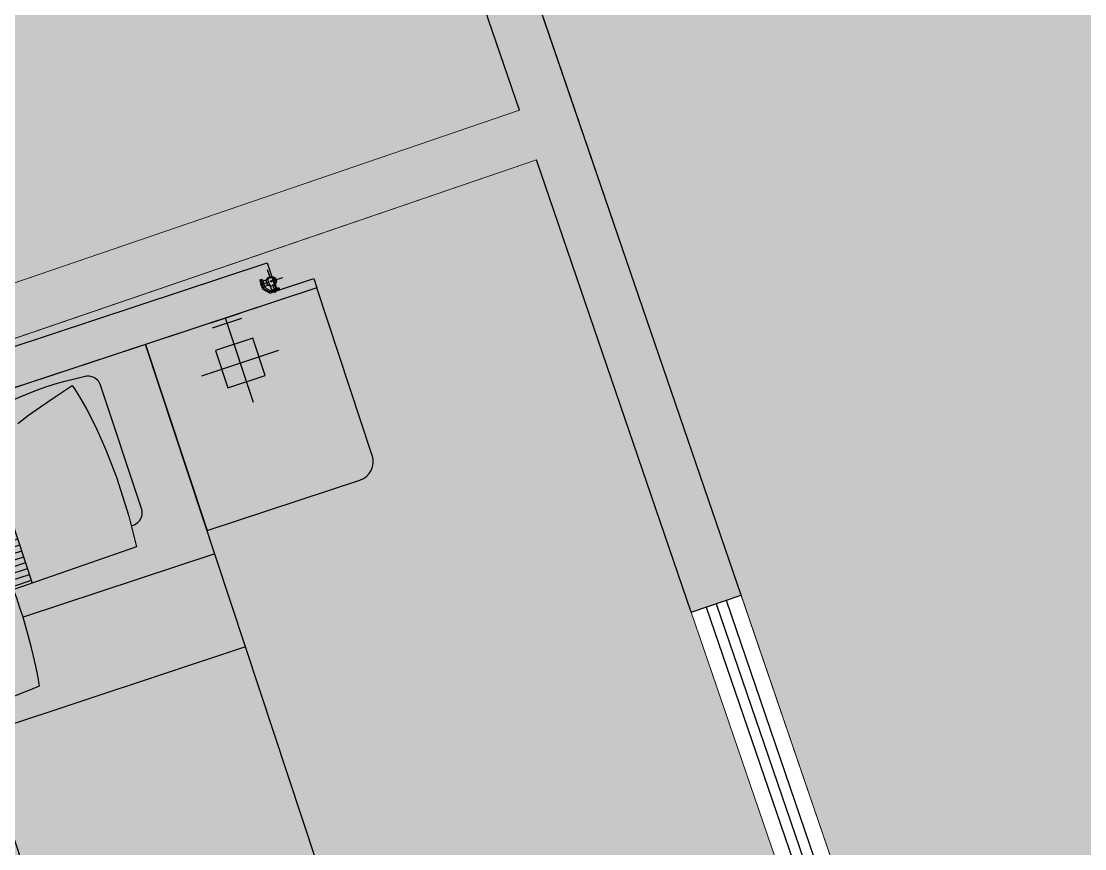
# Model space of a CAD drawing. Header units: inches. Extents: x -13956017 to 293115509, y -946740 to -305538.
# Drawn here: x 1214627.8 to 1214729, y -917278.4 to -917199.6 of the extents above; entities that cross this region are included whole.
import ezdxf

# ---------------------------------------------------------------- set-up
doc = ezdxf.new("R2010")
doc.units = ezdxf.units.IN
doc.header["$LTSCALE"] = 6
for name, color, linetype in [('FURNITURE', 7, 'Continuous'), ('WAL', 7, 'Continuous'), ('WID', 4, 'Continuous')]:
    doc.layers.add(name, color=color, linetype=linetype)
doc.layers.add('W', color=250, linetype='Continuous', lineweight=5)

# ---------------------------------------------------------------- blocks, each defined once
blk = doc.blocks.new('-reading lamp')
at = {"layer": 'FURNITURE', "color": 8}
for p, q in [((-120.5941480748006, 103.459576176494), (-120.5941480748006, -103.459576176494)), ((-226.5207276368747, 0), (0, 0))]:
    blk.add_line(p, q, dxfattribs=at)
at = {"layer": 'FURNITURE'}
for p, q in [((-13.02192358946195, 39.42549933103146), (-13.02192358946195, -39.42549933103146)), ((0, 39.42549933103146), (0, -39.42549933103146))]:
    blk.add_line(p, q, dxfattribs=at)
blk.add_lwpolyline([(-170.5941480748006, -50), (-70.59414807480061, -50), (-70.59414807480061, 50), (-170.5941480748006, 50)], close=True, dxfattribs=at)
blk = doc.blocks.new('-LUCIFER_STRIPLIGHT')
for p, q in [((-7.37981775678054, 32.52400091445452), (-7.37981775678054, 28.08563530115498)), ((-7.37981775678054, 32.52400091445452), (-5.891130641146447, 32.52400091445452)), ((-7.37981775678054, 32.52400091445452), (-1.09377196735295, 32.52400091445452)), ((-5.891130641146447, 28.08563530115498), (-7.37981775678054, 28.08563530115498)), ((-5.891130641146447, 28.08563530115498), (-5.891130641146447, 11.8181833700728)), ((-1.09377196735295, 32.52400091445452), (-1.09377196735295, 9.983583176457614)), ((-7.37981775678054, 11.8181833700728), (-7.37981775678054, 7.379817756773264)), ((-5.891130641146447, 11.8181833700728), (-7.37981775678054, 11.8181833700728)), ((-7.37981775678054, 7.379817756773264), (7.37981775678054, -7.379817756773264)), ((-1.09377196735295, 9.983583176457614), (9.98358317646489, -1.093771967360226)), ((28.62316699490475, 21.25379204545607), (28.62316699490475, 20.02400091445452)), ((28.62316699490475, 18.79420978345297), (28.62316699490475, 20.02400091445452)), ((7.37981775678054, -7.379817756773264), (11.81818337006553, -7.379817756773264)), ((9.98358317646489, -1.093771967360226), (32.52400091446179, -1.093771967360226)), ((11.81818337006553, -7.379817756773264), (11.81818337006553, -5.891130641139171)), ((28.0856353011477, -5.891130641139171), (11.81818337006553, -5.891130641139171)), ((28.0856353011477, -7.379817756773264), (28.0856353011477, -5.891130641139171)), ((28.0856353011477, -7.379817756773264), (32.52400091446179, -7.379817756773264)), ((32.52400091446179, -1.093771967360226), (32.52400091446179, -7.379817756773264))]:
    blk.add_line(p, q)
at = {"color": 8}
for p, q in [((-7.37981775678054, 28.08563530115498), (-7.37981775678054, 11.8181833700728)), ((-4.53632842512161, 7.379817756773264), (-4.53632842512161, 32.52400091445452)), ((13.10689695422479, 12.90184182734083), (13.10689695422479, 27.14616000155365)), ((20.02400091446179, 27.92876841560792), (20.02400091446179, 50.71393626806821)), ((26.94105867379403, 12.90184182440134), (26.94105867379403, 27.14616000155365)), ((12.11923341329384, 20.02400091443997), (-10.665934439181, 20.02400091443997)), ((-4.53632842512161, 7.379817756773264), (7.37981775678054, -4.536328425128886)), ((20.02400091446179, 12.11923341327201), (20.02400091446179, -10.66593443920283)), ((27.92876841562975, 20.02400091443997), (50.71393626807549, 20.02400091443997)), ((32.52400091446179, -4.536328425128886), (7.37981775678054, -4.536328425128886)), ((11.81818337006553, -7.379817756773264), (28.0856353011477, -7.379817756773264))]:
    blk.add_line(p, q, dxfattribs=at)
at = {"color": 1}
for p, q in [((13.10689695422479, 27.14616000155365), (-1.09377196735295, 27.14616000155365)), ((24.95672841071791, 28.82826832267892), (15.09127341820567, 28.82826832266437)), ((13.10689695422479, 12.90184182734083), (-1.09377196735295, 12.90184182734083)), ((13.10689695422479, 12.90184182734083), (13.10689695422479, -1.093771967360226)), ((26.94105867379403, 12.90184182734083), (26.94105867376493, -1.093771967360226)), ((28.62316699490839, 14.88621829132171), (28.62316699490475, 25.16178353757277))]:
    blk.add_line(p, q, dxfattribs=at)
blk.add_circle((20.02400091446179, 20.02400091443997), 12.49999999999771)
at = {"color": 8}
for radius in [1.715419269084571, 1.212535605931129]:
    blk.add_circle((20.02400091446179, 20.02400091445452), radius, dxfattribs=at)
at = {"color": 1}
for centre, start, end in [((15.09127341820567, 26.81673367004987), 90, 170.5742891916424), ((24.95668220981315, 26.81673367004987), 9.425710808357605, 90), ((26.61163234229025, 25.16178353757277), 0, 80.57428919242203), ((26.61163234229025, 14.88621829132171), 279.425710807578, 0)]:
    blk.add_arc(centre, 2.011534652613768, start, end, dxfattribs=at)
blk = doc.blocks.new('A$C296918F2')
at = {"ltscale": 5, "true_color": 0xffffff}
h = blk.add_hatch(color=7, dxfattribs=at)
h.dxf.hatch_style = 1
h.paths.add_polyline_path([(270.5941935726996, -1178.454007185064), (170.5941935727012, -1178.454007185064), (170.5941935727012, -1078.454007185064), (270.5941935726996, -1078.454007185064)], flags=16)
edge = h.paths.add_edge_path(flags=16)
edge.add_line((220.5941935727004, -1024.99443100857), (220.5941935727004, -1231.913583361558))
edge = h.paths.add_edge_path(flags=16)
edge.add_line((326.5207731347728, -1128.454007185064), (100.0000454979017, -1128.454007185064))
edge = h.paths.add_edge_path(flags=16)
edge.add_line((100.0000454979017, -1089.028507854033), (100.0000454979017, -1167.879506516096))
edge = h.paths.add_edge_path(flags=16)
edge.add_line((113.0219690873635, -1089.028507854033), (113.0219690873635, -1167.879506516096))
edge = h.paths.add_edge_path(flags=17)
edge.add_line((47.59623084250051, -1341.114239160597), (47.5962308425005, -1363.899407013043))
edge = h.paths.add_edge_path(flags=17)
edge.add_line((39.69146334133256, -1333.209471659429), (16.90629548887227, -1333.209471659429))
edge = h.paths.add_edge_path(flags=17)
edge.add_line((47.59623084250052, -1325.304704158261), (47.59623084250052, -1302.519536305786))
edge = h.paths.add_edge_path(flags=17)
edge.add_line((55.50099834366846, -1333.209471659429), (78.28616619614331, -1333.209471659429))
edge = h.paths.add_edge_path(flags=17)
edge.add_arc((47.59623084250052, -1333.209471659429), 12.49999999999771, 0, 360)
edge = h.paths.add_edge_path(flags=17)
edge.add_line((54.71838992959965, -1326.292367699192), (54.71838992959965, -1312.091698777615))
edge = h.paths.add_edge_path(flags=16)
edge.add_line((60.24041400016722, -1308.649142319846), (72.15656018206937, -1320.565288501748))
edge = h.paths.add_edge_path(flags=17)
edge.add_line((40.47407175538683, -1326.292367699192), (40.47407175538683, -1312.091698777615))
edge = h.paths.add_edge_path(flags=17)
edge.add_line((60.24041400016722, -1305.805652988187), (75.00004951371375, -1320.565288501748))
edge = h.paths.add_edge_path(flags=17)
edge.add_line((57.63664858048287, -1312.091698777615), (68.71400372430071, -1323.169053921432))
edge = h.paths.add_edge_path(flags=17)
edge.add_line((60.24041400016722, -1308.649142319846), (35.09623084248597, -1308.649142319846))
edge = h.paths.add_edge_path(flags=17)
edge.add_line((39.5345964557855, -1305.805652988187), (55.80204838686768, -1305.805652988187))
edge = h.paths.add_edge_path(flags=17)
edge.add_line((55.80204838686768, -1305.805652988187), (60.24041400016722, -1305.805652988187))
edge = h.paths.add_edge_path(flags=17)
edge.add_line((35.09623084248597, -1305.805652988187), (39.5345964557855, -1305.805652988187))
edge = h.paths.add_edge_path(flags=17)
edge.add_line((39.5345964557855, -1307.294340103821), (55.80204838686768, -1307.294340103821))
edge = h.paths.add_edge_path(flags=17)
edge.add_line((55.80204838686768, -1307.294340103821), (55.80204838686768, -1305.805652988187))
edge = h.paths.add_edge_path(flags=16)
edge.add_line((35.09623084248597, -1305.805652988187), (35.09623084248597, -1307.294340103821))
edge = h.paths.add_edge_path(flags=17)
edge.add_line((39.5345964557855, -1307.294340103821), (39.5345964557855, -1305.805652988187))
edge = h.paths.add_edge_path(flags=17)
edge.add_line((35.09623084248597, -1305.805652988187), (35.09623084248597, -1312.091698777615))
edge = h.paths.add_edge_path(flags=17)
edge.add_line((35.09623084248597, -1312.091698777615), (57.63664858048287, -1312.091698777615))
edge = h.paths.add_edge_path(flags=16)
edge.add_line((54.71838993253913, -1340.126529418761), (40.47407175538682, -1340.126529418761))
edge = h.paths.add_edge_path(flags=17)
edge.add_line((54.71838992959965, -1340.126529418761), (68.71400372430071, -1340.126529418732))
edge = h.paths.add_edge_path(flags=16)
edge.add_line((54.71838992959965, -1326.292367699192), (40.47407175538683, -1326.292367699192))
edge = h.paths.add_edge_path(flags=17)
edge.add_line((54.71838992959965, -1326.292367699192), (68.71400372430071, -1326.292367699192))
edge = h.paths.add_edge_path(flags=16)
edge.add_arc((52.73401346561877, -1339.797103087258), 2.011534652613768, 270, 350.5742891924203)
edge = h.paths.add_edge_path(flags=16)
edge.add_line((48.82602197348751, -1341.808637739872), (47.59623084248596, -1341.808637739872))
edge = h.paths.add_edge_path(flags=16)
edge.add_line((46.36643971148441, -1341.808637739872), (47.59623084248596, -1341.808637739872))
edge = h.paths.add_edge_path(flags=17)
edge.add_line((72.15656018206937, -1345.709471659429), (72.15656018206937, -1320.565288501748))
edge = h.paths.add_edge_path(flags=16)
edge.add_arc((47.59623084248597, -1333.209471659429), 1.715419269084571, 0, 360)
edge = h.paths.add_edge_path(flags=16)
edge.add_arc((47.59623084248597, -1333.209471659429), 1.212535605931129, 0, 360)
edge = h.paths.add_edge_path(flags=16)
edge.add_line((52.73401346561877, -1341.808637739876), (42.4584482193677, -1341.808637739872))
edge = h.paths.add_edge_path(flags=16)
edge.add_arc((42.4584482193677, -1339.797103087258), 2.011534652613768, 189.4257108075797, 270)
edge = h.paths.add_edge_path(flags=16)
edge.add_arc((40.80349808689061, -1338.142152954781), 2.011534652613768, 180, 260.5742891916419)
edge = h.paths.add_edge_path(flags=16)
edge.add_arc((40.80349808689061, -1328.276744163173), 2.011534652613768, 99.42571080835809, 180)
edge = h.paths.add_edge_path(flags=16)
edge.add_line((38.79196343426155, -1338.142199155685), (38.79196343427611, -1328.276744163173))
edge = h.paths.add_edge_path(flags=17)
edge.add_line((75.00004951371375, -1325.003654115033), (75.00004951371375, -1341.271106046115))
edge = h.paths.add_edge_path(flags=17)
edge.add_line((75.00004951371375, -1341.271106046115), (75.00004951371375, -1345.709471659429))
edge = h.paths.add_edge_path(flags=17)
edge.add_line((75.00004951371375, -1320.565288501748), (75.00004951371375, -1325.003654115033))
edge = h.paths.add_edge_path(flags=17)
edge.add_line((75.00004951371375, -1341.271106046115), (73.51136239807965, -1341.271106046115))
edge = h.paths.add_edge_path(flags=17)
edge.add_line((75.00004951371375, -1325.003654115033), (73.51136239807965, -1325.003654115033))
edge = h.paths.add_edge_path(flags=17)
edge.add_line((73.51136239807965, -1341.271106046115), (73.51136239807965, -1325.003654115033))
edge = h.paths.add_edge_path(flags=17)
edge.add_line((68.7140037243007, -1345.709471659429), (75.00004951371375, -1345.709471659429))
edge = h.paths.add_edge_path(flags=17)
edge.add_line((68.71400372430071, -1323.169053921432), (68.7140037243007, -1345.709471659429))
edge = h.paths.add_edge_path(flags=17)
edge.add_line((47.59615466776448, 1277.00121008807), (47.59615466776447, 1299.786377940516))
edge = h.paths.add_edge_path(flags=16)
edge.add_line((39.69138716659653, 1269.096442586902), (16.90621931413624, 1269.096442586902))
edge = h.paths.add_edge_path(flags=16)
edge.add_line((47.59615466776449, 1261.191675085734), (47.59615466776449, 1238.40650723326))
edge = h.paths.add_edge_path(flags=16)
edge.add_line((55.50092216893244, 1269.096442586902), (78.28609002140728, 1269.096442586902))
edge = h.paths.add_edge_path(flags=16)
edge.add_arc((47.59615466776448, 1269.096442586902), 12.49999999999771, 0, 360)
edge = h.paths.add_edge_path(flags=16)
edge.add_line((54.71831375486362, 1262.179338626665), (54.71831375486363, 1247.978669705088))
edge = h.paths.add_edge_path(flags=0)
edge.add_line((60.2403378254312, 1244.536113247319), (72.15648400733335, 1256.452259429221))
edge = h.paths.add_edge_path(flags=16)
edge.add_line((40.4739955806508, 1262.179338626665), (40.47399558065081, 1247.978669705088))
edge = h.paths.add_edge_path(flags=16)
edge.add_line((60.2403378254312, 1241.69262391566), (74.99997333897772, 1256.452259429221))
edge = h.paths.add_edge_path(flags=16)
edge.add_line((57.63657240574685, 1247.978669705088), (68.71392754956469, 1259.056024848906))
edge = h.paths.add_edge_path(flags=16)
edge.add_line((60.2403378254312, 1244.536113247319), (35.09615466774994, 1244.536113247319))
edge = h.paths.add_edge_path(flags=16)
edge.add_line((39.53452028104948, 1241.69262391566), (55.80197221213166, 1241.69262391566))
edge = h.paths.add_edge_path(flags=16)
edge.add_line((55.80197221213166, 1241.69262391566), (60.2403378254312, 1241.69262391566))
edge = h.paths.add_edge_path(flags=16)
edge.add_line((35.09615466774994, 1241.69262391566), (39.53452028104948, 1241.69262391566))
edge = h.paths.add_edge_path(flags=16)
edge.add_line((39.53452028104948, 1243.181311031294), (55.80197221213166, 1243.181311031294))
edge = h.paths.add_edge_path(flags=16)
edge.add_line((55.80197221213166, 1243.181311031294), (55.80197221213166, 1241.69262391566))
edge = h.paths.add_edge_path(flags=16)
edge.add_line((35.09615466774994, 1241.69262391566), (35.09615466774994, 1243.181311031294))
edge = h.paths.add_edge_path(flags=16)
edge.add_line((39.53452028104948, 1243.181311031294), (39.53452028104948, 1241.69262391566))
edge = h.paths.add_edge_path(flags=16)
edge.add_line((35.09615466774994, 1241.69262391566), (35.09615466774994, 1247.978669705088))
edge = h.paths.add_edge_path(flags=16)
edge.add_line((35.09615466774994, 1247.978669705088), (57.63657240574685, 1247.978669705088))
edge = h.paths.add_edge_path(flags=0)
edge.add_line((54.7183137578031, 1276.013500346235), (40.47399558065079, 1276.013500346235))
edge = h.paths.add_edge_path(flags=17)
edge.add_line((54.71831375486362, 1276.013500346235), (68.71392754956467, 1276.013500346206))
edge = h.paths.add_edge_path(flags=0)
edge.add_line((54.71831375486362, 1262.179338626665), (40.4739955806508, 1262.179338626665))
edge = h.paths.add_edge_path(flags=16)
edge.add_line((54.71831375486362, 1262.179338626665), (68.71392754956469, 1262.179338626665))
edge = h.paths.add_edge_path(flags=0)
edge.add_arc((52.73393729088274, 1275.684074014731), 2.011534652613768, 9.425710807579703, 90)
edge = h.paths.add_edge_path(flags=0)
edge.add_line((48.82594579875148, 1277.695608667345), (47.59615466774993, 1277.695608667345))
edge = h.paths.add_edge_path(flags=0)
edge.add_line((46.36636353674838, 1277.695608667345), (47.59615466774993, 1277.695608667345))
edge = h.paths.add_edge_path(flags=17)
edge.add_line((72.15648400733333, 1281.596442586902), (72.15648400733335, 1256.452259429221))
edge = h.paths.add_edge_path(flags=16)
edge.add_arc((47.59615466774993, 1269.096442586902), 1.715419269084571, 0, 360)
edge = h.paths.add_edge_path(flags=0)
edge.add_arc((47.59615466774993, 1269.096442586902), 1.212535605931129, 0, 360)
edge = h.paths.add_edge_path(flags=0)
edge.add_line((52.73393729088274, 1277.695608667349), (42.45837204463167, 1277.695608667345))
edge = h.paths.add_edge_path(flags=0)
edge.add_arc((42.45837204463167, 1275.684074014731), 2.011534652613768, 90, 170.5742891924203)
edge = h.paths.add_edge_path(flags=0)
edge.add_arc((40.80342191215458, 1274.029123882254), 2.011534652613768, 99.42571080835809, 180)
edge = h.paths.add_edge_path(flags=0)
edge.add_arc((40.80342191215458, 1264.163715090646), 2.011534652613768, 180, 260.5742891916419)
edge = h.paths.add_edge_path(flags=0)
edge.add_line((38.79188725952552, 1274.029170083159), (38.79188725954008, 1264.163715090646))
edge = h.paths.add_edge_path(flags=16)
edge.add_line((74.99997333897772, 1260.890625042506), (74.99997333897771, 1277.158076973588))
edge = h.paths.add_edge_path(flags=17)
edge.add_line((74.99997333897771, 1277.158076973588), (74.99997333897771, 1281.596442586902))
edge = h.paths.add_edge_path(flags=16)
edge.add_line((74.99997333897772, 1256.452259429221), (74.99997333897772, 1260.890625042506))
edge = h.paths.add_edge_path(flags=17)
edge.add_line((74.99997333897771, 1277.158076973588), (73.51128622334362, 1277.158076973588))
edge = h.paths.add_edge_path(flags=16)
edge.add_line((74.99997333897772, 1260.890625042506), (73.51128622334363, 1260.890625042506))
edge = h.paths.add_edge_path(flags=17)
edge.add_line((73.51128622334362, 1277.158076973588), (73.51128622334363, 1260.890625042506))
edge = h.paths.add_edge_path(flags=17)
edge.add_line((68.71392754956467, 1281.596442586902), (74.99997333897771, 1281.596442586902))
edge = h.paths.add_edge_path(flags=16)
edge.add_line((68.71392754956469, 1259.056024848906), (68.71392754956467, 1281.596442586902))
edge = h.paths.add_edge_path(flags=17)
edge.add_line((549.999985436909, -1373.749138452113), (99.9999854369089, -1373.749138452113))
edge.add_line((99.9999854369089, -1373.749138452113), (99.9999854369089, -914.007053874433))
edge.add_line((99.9999854369089, -914.007053874433), (599.9999854369089, -914.007053874433))
edge.add_line((599.9999854369089, -914.007053874433), (599.9999854369089, -1323.749138452113))
edge.add_arc((549.9999854369096, -1323.749138452112), 50.00000000000034, 269.9999999999995, 359.9999999999995, ccw=False)
edge = h.paths.add_edge_path(flags=17)
edge.add_line((550.0000551743434, 1373.749138451647), (100.0000551743433, 1373.749138451647))
edge.add_line((100.0000551743433, 1373.749138451647), (100.0000551743433, 913.992946125567))
edge.add_line((100.0000551743433, 913.992946125567), (600.0000551743433, 913.992946125567))
edge.add_line((600.0000551743433, 913.992946125567), (600.0000551743433, 1323.749138451647))
edge.add_arc((550.000055174344, 1323.749138451647), 50.00000000000034, 5.216109677600168e-13, 90.00000000000053)
h.paths.add_polyline_path([(270.5941935726996, 1178.439899436198), (170.5941935727012, 1178.439899436198), (170.5941935727012, 1078.439899436198), (270.5941935726996, 1078.439899436198)], flags=16)
edge = h.paths.add_edge_path(flags=16)
edge.add_line((220.5941935727004, 1024.980323259704), (220.5941935727004, 1231.899475612692))
edge = h.paths.add_edge_path(flags=17)
edge.add_line((326.5207731347728, 1128.439899436198), (100.0000454979017, 1128.439899436198))
edge = h.paths.add_edge_path(flags=17)
edge.add_line((100.0000454979017, 1089.014400105167), (100.0000454979017, 1167.86539876723))
edge = h.paths.add_edge_path(flags=16)
edge.add_line((113.0219690873635, 1089.014400105167), (113.0219690873635, 1167.86539876723))
h.paths.add_polyline_path([(2030.000061611645, -199.007053874433), (912.4827024741099, -199.007053874433), (912.4827024741099, 198.992946125567), (2030.000061611645, 198.992946125567)])
h.paths.add_polyline_path([(418.0637059016153, -0.007053874433040619), (161.1652605338022, -0.007053874433040619)], flags=16)
edge = h.paths.add_edge_path(flags=16)
edge.add_line((418.0637059016153, -0.007053874433040619), (161.1652605338022, -0.007053874433040619))
edge.add_arc((160.3243791748748, 31.92822606588356), 31.94634856014345, 180.266146829171, 271.5082950056178, ccw=False)
edge.add_arc((599.9762706970204, 163.0442489041138), 489.5252008580809, 149.9273345123869, 195.5539962361955, ccw=False)
edge = h.paths.add_edge_path(flags=16)
edge.add_line((418.0637059016153, -0.007053874433040619), (161.1652605338022, -0.007053874433040619))
edge.add_arc((161.1652605338024, -32.79393913596944), 32.7868852615364, 90.00000000000037, 179.9999999999987)
edge.add_arc((597.5218924205682, -163.7200128130623), 487.0700939811286, 164.406928296842, 210.1499851994903)
edge = h.paths.add_edge_path(flags=16)
edge.add_arc((599.9762706970204, 163.0442489041138), 489.5252008580809, 149.9273345123869, 195.5539962361955, ccw=False)
edge.add_arc((599.9762706970204, 163.0442489041138), 489.5252008580809, 149.9273345123869, 195.5539962361955)
edge = h.paths.add_edge_path(flags=0)
edge.add_arc((160.3243791748748, 31.92822606588356), 31.94634856014345, 180.266146829171, 271.5082950056178)
edge.add_arc((160.3243791748748, 31.92822606588356), 31.94634856014345, 180.266146829171, 271.5082950056178)
edge = h.paths.add_edge_path(flags=16)
edge.add_arc((597.5218924205682, -163.7200128130623), 487.0700939811286, 164.406928296842, 210.1499851994903)
edge.add_arc((597.5218924205682, -163.7200128130623), 487.0700939811286, 164.406928296842, 210.1499851994903, ccw=False)
edge = h.paths.add_edge_path(flags=0)
edge.add_arc((161.1652605338024, -32.79393913596944), 32.7868852615364, 90.00000000000037, 179.9999999999987)
edge.add_arc((161.1652605338024, -32.79393913596944), 32.7868852615364, 90.00000000000037, 179.9999999999987)
edge = h.paths.add_edge_path()
edge.add_line((-3.872066736221313e-05, 1273.749138451647), (74.99997333902866, 1273.749138451647))
edge.add_line((74.99997333902866, 1273.749138451647), (74.99997333902866, 1373.749138451647))
edge.add_line((74.99997333902866, 1373.749138451647), (99.99998543877155, 1373.749138451647))
edge.add_line((99.99998543877155, 1373.749138451647), (100.0000616135076, -1373.749138452113))
edge.add_line((100.0000616135076, -1373.749138452113), (75.00004951376468, -1373.749138452113))
edge.add_line((75.00004951376468, -1373.749138452113), (75.00004951376468, -1273.749138452113))
edge.add_line((75.00004951376468, -1273.749138452113), (3.745406866073608e-05, -1273.749138452113))
edge.add_line((3.745406866073608e-05, -1273.749138452113), (-3.745313733816147e-05, 1273.749138451647))
edge.add_line((588.1065440000966, -448.9930233582854), (144.9620649637654, -448.9930233582854))
edge.add_line((588.1065440000966, -398.9930233582854), (158.0703726829961, -398.9930233582854))
edge.add_line((588.1065440000966, 448.9789156094193), (144.9620649637654, 448.9789156094193))
edge.add_line((588.1065440000966, 398.9789156094193), (158.0703726829961, 398.9789156094193))
edge.add_line((398.1400594534352, -34.77917578071356), (418.1777944387868, -34.92524798959494))
edge.add_line((323.1067241253331, -38.38594474643469), (398.1400594534352, -34.77917578071356))
edge.add_line((260.428527337499, -44.74318828433752), (323.1067241253331, -38.38594474643469))
edge.add_line((210.4674726547673, -52.36020138114691), (260.428527337499, -44.74318828433752))
edge.add_line((173.5855636419728, -59.74627896398306), (210.4674726547673, -52.36020138114691))
edge.add_line((150.1448041023687, -65.41071590036154), (173.5855636419728, -59.74627896398306))
edge.add_line((140.5071973623708, -67.8628071770072), (150.1448041023687, -65.41071590036154))
edge.add_line((154.5145898880437, -118.9526003226638), (140.5071973623708, -67.8628071770072))
edge.add_line((166.6694696964696, -160.8169337138534), (154.5145898880437, -118.9526003226638))
edge.add_line((177.6679628910497, -196.5928727611899), (166.6694696964696, -160.8169337138534))
edge.add_line((189.012325626798, -229.357716999948), (177.6679628910497, -196.5928727611899))
edge.add_line((202.2048140587285, -263.1887659057975), (189.012325626798, -229.357716999948))
edge.add_line((218.7476844610646, -302.1633191928267), (202.2048140587285, -263.1887659057975))
edge.add_line((240.1431931080297, -350.3586763367057), (218.7476844610646, -302.1633191928267))
edge.add_line((267.8935960354283, -411.8521369919181), (240.1431931080297, -350.3586763367057))
edge.add_line((582.745053629391, -729.8488984331489), (588.106543998234, -398.9930233582854))
edge.add_line((502.3548964085057, -736.1455618366599), (582.7450536312535, -729.8488984331489))
edge.add_line((398.1400594534352, -736.7799725160003), (502.3548964085057, -736.1455618366599))
edge.add_line((323.1067241253331, -733.1732034906745), (398.1400594534352, -736.7799725160003))
edge.add_line((260.428527337499, -726.8159599527717), (323.1067241253331, -733.1732034906745))
edge.add_line((210.4674726547673, -719.1989468559623), (260.428527337499, -726.8159599527717))
edge.add_line((173.5855636419728, -711.8128692731261), (210.4674726547673, -719.1989468559623))
edge.add_line((150.1448041023687, -706.1484323367476), (173.5855636419728, -711.8128692731261))
edge.add_line((140.5071973623708, -703.6963411197066), (150.1448041023687, -706.1484323367476))
edge.add_arc((985.0807249575759, -642.5254236473122), 862.1218897786806, 159.7307431274374, 186.4277989095798)
edge.add_arc((161.1652605039996, -739.0408984348176), 32.78688523173358, 180.0000000520806, 270.0000000520807)
edge.add_line((161.1652605338022, -771.8277836665511), (495.29351780843, -771.8277836665511))
edge.add_arc((495.2935178382331, -739.040898434818), 32.78688523173309, 269.9999999479184, 359.9999999479202)
edge.add_line((528.0804030699657, -739.0408984646201), (528.0804030699657, -734.130578123033))
edge.add_line((154.5145898880437, -652.60654797405), (140.5071973623708, -703.6963411197066))
edge.add_line((166.6694696964696, -609.7422145232558), (154.5145898880437, -652.60654797405))
edge.add_line((177.6679628910497, -573.9662754759192), (166.6694696964696, -609.7422145232558))
edge.add_line((189.012325626798, -541.2014312967658), (177.6679628910497, -573.9662754759192))
edge.add_line((202.2048140587285, -507.3703823313117), (189.012325626798, -541.2014312967658))
edge.add_line((218.7476844610646, -468.3958290442824), (202.2048140587285, -507.3703823313117))
edge.add_line((240.1431931080297, -420.2004719004035), (218.7476844610646, -468.3958290442824))
edge.add_line((267.8935960354283, -358.7070112451911), (240.1431931080297, -420.2004719004035))
edge.add_line((912.4826992573217, 913.992946125567), (912.4826295198873, -914.007053874433))
edge.add_line((662.4827024759725, -398.7699932083488), (662.4826295198873, -914.007053874433))
edge.add_line((662.4826992573217, 913.992946125567), (662.4827024759725, 398.7558854594827))
edge.add_arc((636.7903234763071, -993.3817087039351), 1392.374654842267, 81.53977124718993, 98.4602287528101)
edge.add_arc((636.7903234763071, 993.3676009550691), 1392.374654842267, 261.5397712471899, 278.4602287528101)
edge.add_arc((-4460.412706794525, -0.007053874434916452), 5315.92964794423, 355.8592289656648, 364.1407710343351)
edge.add_arc((5733.993353866337, -0.007053874437218785), 5315.929647944218, 175.8592289656648, 184.140771034335)
edge.add_line((398.1400594534352, 33.76506803184748), (418.1777944387868, 33.91114024072886))
edge.add_line((323.1067241253331, 37.37183699756861), (398.1400594534352, 33.76506803184748))
edge.add_line((260.428527337499, 43.72908053547144), (323.1067241253331, 37.37183699756861))
edge.add_line((210.4674726547673, 51.34609363228083), (260.428527337499, 43.72908053547144))
edge.add_line((173.5855636419728, 58.73217121511698), (210.4674726547673, 51.34609363228083))
edge.add_line((150.1448041023687, 64.39660815149546), (173.5855636419728, 58.73217121511698))
edge.add_line((140.5071973623708, 66.84869942814112), (150.1448041023687, 64.39660815149546))
edge.add_line((154.5145898880437, 117.9384925737977), (140.5071973623708, 66.84869942814112))
edge.add_line((166.6694696964696, 160.8028259649873), (154.5145898880437, 117.9384925737977))
edge.add_line((177.6679628910497, 196.5787650123239), (166.6694696964696, 160.8028259649873))
edge.add_line((189.012325626798, 229.3436092510819), (177.6679628910497, 196.5787650123239))
edge.add_line((202.2048140587285, 263.1746581569314), (189.012325626798, 229.3436092510819))
edge.add_line((218.7476844610646, 302.1492114439607), (202.2048140587285, 263.1746581569314))
edge.add_line((240.1431931080297, 350.3445685878396), (218.7476844610646, 302.1492114439607))
edge.add_line((267.8935960354283, 411.838029243052), (240.1431931080297, 350.3445685878396))
edge.add_line((582.745053629391, 729.8347906842828), (588.106543998234, 398.9789156094193))
edge.add_line((502.3548964085057, 736.1314540877938), (582.7450536312535, 729.8347906842828))
edge.add_line((398.1400594534352, 736.7658647671342), (502.3548964085057, 736.1314540877938))
edge.add_line((323.1067241253331, 733.1590957418084), (398.1400594534352, 736.7658647671342))
edge.add_line((260.428527337499, 726.8018522039056), (323.1067241253331, 733.1590957418084))
edge.add_line((210.4674726547673, 719.1848391070962), (260.428527337499, 726.8018522039056))
edge.add_line((173.5855636419728, 711.79876152426), (210.4674726547673, 719.1848391070962))
edge.add_line((150.1448041023687, 706.1343245878816), (173.5855636419728, 711.79876152426))
edge.add_line((140.5071973623708, 703.6822333708405), (150.1448041023687, 706.1343245878816))
edge.add_arc((985.0807249575759, 642.5113158984461), 862.1218897786806, 173.5722010904202, 200.2692568725626, ccw=False)
edge.add_arc((161.1652605039996, 739.0267906859515), 32.78688523173358, 89.99999994791932, 179.9999999479194, ccw=False)
edge.add_line((161.1652605338022, 771.813675917685), (495.29351780843, 771.813675917685))
edge.add_arc((495.2935178382331, 739.0267906859519), 32.78688523173309, 5.207982667343458e-08, 90.00000005208159, ccw=False)
edge.add_line((528.0804030699657, 739.026790715754), (528.0804030699657, 734.116470374167))
edge.add_line((154.5145898880437, 652.592440225184), (140.5071973623708, 703.6822333708405))
edge.add_line((166.6694696964696, 609.7281067743897), (154.5145898880437, 652.592440225184))
edge.add_line((177.6679628910497, 573.9521677270532), (166.6694696964696, 609.7281067743897))
edge.add_line((189.012325626798, 541.1873235478997), (177.6679628910497, 573.9521677270532))
edge.add_line((202.2048140587285, 507.3562745824456), (189.012325626798, 541.1873235478997))
edge.add_line((218.7476844610646, 468.3817212954164), (202.2048140587285, 507.3562745824456))
edge.add_line((240.1431931080297, 420.1863641515374), (218.7476844610646, 468.3817212954164))
edge.add_line((267.8935960354283, 358.692903496325), (240.1431931080297, 420.1863641515374))
h = blk.add_hatch(color=7, dxfattribs=at)
h.dxf.hatch_style = 1
h.paths.add_polyline_path([(3.745406865363066e-05, -1273.749138452113), (75.00004951376468, -1273.749138452112), (75.00004951376468, -1373.749138452112), (100.0000616135076, -1373.749138452112), (99.99998543877155, 1373.749138451647), (74.99997333902866, 1373.749138451647), (74.99997333902866, 1273.749138451647), (74.99997333897772, 1260.890625042506), (74.99997333897772, 1256.452259429221), (60.24033782543114, 1241.69262391566), (55.80197221213166, 1241.69262391566), (39.53452028104948, 1241.69262391566), (35.09615466774994, 1241.69262391566), (35.09615466774994, 1243.181311031294), (35.09615466774994, 1247.978669705088), (40.47399558065081, 1247.978669705088), (40.4739955806508, 1258.823913689996, -0.2459271805082154), (35.09615466776677, 1269.096442586902, -0.09563877546543906), (35.99432631227968, 1273.749138451647), (-3.745313733816147e-05, 1273.749138451647)])
h.paths.add_polyline_path([(39.53452028104948, 1241.69262391566), (35.09615466774994, 1241.69262391566), (35.09615466774994, 1243.181311031294), (35.09615466774994, 1247.978669705088), (40.47399558065081, 1247.978669705088), (40.4739955806508, 1258.823913689996, -0.2459271805082154), (35.09615466776677, 1269.096442586902, -0.7426780819657912), (58.00789380943044, 1276.013500346228), (68.71392754956467, 1276.013500346206), (68.71392754956467, 1281.596442586902), (74.99997333897771, 1281.596442586902), (74.99997333897771, 1277.158076973588), (74.99997333897772, 1260.890625042506), (74.99997333897772, 1256.452259429221), (60.24033782543114, 1241.69262391566), (55.80197221213166, 1241.69262391566)], flags=16)
h.paths.add_polyline_path([(40.4739955806565, 1276.013500346234, -0.3668105954600894), (42.45837204463103, 1277.695608667344), (52.7339372908818, 1277.695608667345, -0.3668105954601801), (54.71831375485774, 1276.013500346235)], flags=0)
h.paths.add_polyline_path([(45.88073539866536, 1269.096442586902, -1), (49.3115739368345, 1269.096442586902, -1)], flags=0)
h.paths.add_polyline_path([(46.3836190618188, 1269.096442586902, -1), (48.80869027368106, 1269.096442586902, -1)], flags=0)
h.paths.add_polyline_path([(55.80204838686768, -1305.805652988187), (55.80204838686768, -1307.294340103821), (47.59623084250052, -1307.294340103821), (47.59623084250052, -1308.649142319846), (60.24041400016733, -1308.649142319846), (72.15656018206937, -1320.565288501748), (72.15656018206937, -1333.209471659429), (73.51136239807965, -1333.209471659429), (73.51136239807965, -1325.003654115033), (75.00004951371375, -1325.003654115033), (75.00004951371375, -1320.565288501748), (60.24041400016728, -1305.805652988187)], flags=17)
h = blk.add_hatch(color=7, dxfattribs=at)
h.dxf.hatch_style = 1
edge = h.paths.add_edge_path()
edge.add_line((100.0000551743433, 913.9929460017621), (99.9999854369089, -914.0070539982379))
edge.add_line((99.9999854369089, -914.0070539982379), (1602.864827017298, -914.0070539982378))
edge.add_line((1602.864827017298, -914.0070539982378), (1662.493253710881, -932.4841778057784))
edge.add_line((1662.493253710881, -932.4841778057784), (1724.417924742202, -924.5918719441937))
edge.add_line((1724.417924742202, -924.5918719441937), (1867.447588289712, -932.1280254403847))
edge.add_line((1867.447588289712, -932.1280254403847), (1893.376614945655, -936.7438171729378))
edge.add_line((1893.376614945655, -936.7438171729378), (1956.793918454002, -977.6213184990266))
edge.add_line((1956.793918454002, -977.6213184990266), (2005.136558252947, -984.4060148580297))
edge.add_line((2005.136558252947, -984.4060148580297), (2054.142183045857, -970.0757518680156))
edge.add_line((2054.142183045857, -970.0757518680156), (2080.781621592444, -948.5001863583836))
edge.add_line((2080.781621592444, -948.5001863583836), (2093.854616319799, -916.2933535269535))
edge.add_line((2093.854616319799, -916.2933535269535), (2091.40984747838, -886.9316090614856))
edge.add_line((2091.40984747838, -886.9316090614856), (2045.019686083306, -827.1925773294033))
edge.add_line((2045.019686083306, -827.1925773294033), (2044.730814470181, -854.4329977858225))
edge.add_line((2044.730814470181, -854.4329977858225), (2022.216567973628, -869.7702940971412))
edge.add_line((2022.216567973628, -869.7702940971412), (2031.173376281183, -828.6636066122479))
edge.add_line((2031.173376281183, -828.6636066122479), (2019.429814795962, -788.2646841676298))
edge.add_line((2019.429814795962, -788.2646841676298), (2002.524253468028, -664.5585576565325))
edge.add_line((2002.524253468028, -664.5585576565325), (2005.162210914123, -474.9221709618516))
edge.add_line((2005.162210914123, -474.9221709618516), (2023.013459543697, -427.4921348364428))
edge.add_line((2023.013459543697, -427.4921348364428), (2030.000061611644, 198.9929460017621))
edge.add_line((2030.000061611644, 198.9929460017621), (2005.831844870916, 254.7954107069257))
edge.add_line((2005.831844870916, 254.7954107069257), (2002.524253468028, 437.4692653744161))
edge.add_line((2002.524253468028, 437.4692653744161), (2031.225939411065, 661.6805641846577))
edge.add_line((2031.225939411065, 661.6805641846577), (2018.989236156853, 781.6044640514417))
edge.add_line((2018.989236156853, 781.6044640514417), (2027.470240461224, 818.9708686248407))
edge.add_line((2027.470240461224, 818.9708686248407), (2091.409917215814, 897.1174803702771))
edge.add_line((2091.409917215814, 897.1174803702771), (2094.452500458529, 917.405424468349))
edge.add_arc((2013.468094944611, 911.6754836782907), 81.18685951494977, 4.047140035009978, 85.16427703796367)
edge.add_arc((1997.108079724481, 876.1782970731513), 118.685448431147, 78.72557842305402, 109.6320843547743)
edge.add_arc((2093.529668597443, 705.6665044441096), 313.479091713929, 115.7718992464337, 129.6792477199697)
edge.add_line((1893.376684683089, 946.929688481729), (1867.447658027146, 942.3138967491765))
edge.add_line((1867.447658027146, 942.3138967491765), (1611.080618411511, 927.0214720053192))
edge.add_line((1611.080618411511, 927.0214720053192), (1603.411067739597, 918.8807960041381))
edge.add_line((1603.411067739597, 918.8807960041381), (1603.411067739549, 913.9929460017623))
edge.add_line((1603.411067739549, 913.9929460017623), (100.0000551743433, 913.9929460017621))
at = {"layer": 'FURNITURE', "extrusion": (-1.800932918e-07, -1.000000771927356e-16, 0.9999999999999838)}
h = blk.add_hatch(dxfattribs=at)
h.set_pattern_fill('ANSI31', color=8, scale=5, angle=-135, style=0)
h.set_pattern_definition([(270, (-4977075.929122655, 2662261.055767156), (-15.875, -4.608662052746799e-15), [])])
h.paths.add_polyline_path([(587.2962984861806, 448.9789156094193), (588.1065440000966, 398.9789156094193), (249.7135642590001, 398.9789156094193), (240.1431931080297, 420.1863641515374), (227.3612298788503, 448.9789156094193)])
edge = h.paths.add_edge_path()
edge.add_ellipse((985.08072493691, 642.51131657511), major_axis=(-219.2194940090564, 833.7847481043088), ratio=0.9999999732906205, start_angle=88.24165940970028, end_angle=91.6774227866801, ccw=False)
edge.add_line((144.9620649637654, 448.9789156094193), (227.3612298788503, 448.9789156094193))
edge.add_line((227.3612298788503, 448.9789156094193), (240.1431931080297, 420.1863641515374))
edge.add_line((240.1431931080297, 420.1863641515374), (249.7135642590001, 398.9789156094193))
edge.add_line((249.7135642590001, 398.9789156094193), (158.0703726829961, 398.9789156094193))
at = {"layer": 'FURNITURE', "color": 8, "ltscale": 200, "extrusion": (-1.800932918e-07, -1.000000771927357e-16, 0.9999999999999838)}
for p, q in [((662.4826992573217, 913.992946125567, 0.0001012993573240668), (662.4827024759725, 398.7558854594827, 0.0001012993578522005)), ((912.4826992573217, 913.992946125567, 0.0001463226802740668), (912.4826295198873, -914.007053874433, 0.0001463226675318225)), ((588.1065440000966, 448.9789156094193, 8.790471064586386e-05), (144.9620649637654, 448.9789156094193, 8.097362673214876e-06))]:
    blk.add_line(p, q, dxfattribs=at)
at = {"layer": 'FURNITURE', "ltscale": 200, "extrusion": (-1.800932918e-07, -1.000000771927357e-16, 0.9999999999999838)}
for p, q in [((260.428527337499, 726.8018522039056, 2.889209800238369e-05), (323.1067241253331, 733.1590957418084, 4.018002078662866e-05)), ((323.1067241253331, 733.1590957418084, 4.018002078662866e-05), (398.1400594534352, 736.7658647671342, 5.369302114096049e-05)), ((398.1400594534352, 736.7658647671342, 5.369302114096049e-05), (502.3548964085057, 736.1314540877938, 7.246141418253597e-05)), ((502.3548964085057, 736.1314540877938, 7.246141418253597e-05), (582.7450536312535, 729.8347906842828, 8.69391422244705e-05)), ((140.5071973623708, 703.6822333708405, 7.29507092781689e-06), (150.1448041023687, 706.1343245878816, 9.030739250942182e-06)), ((150.1448041023687, 706.1343245878816, 9.030739250942182e-06), (173.5855636419728, 711.79876152426, 1.32522627992882e-05)), ((173.5855636419728, 711.79876152426, 1.32522627992882e-05), (210.4674726547673, 719.1848391070962, 1.989444720200906e-05)), ((210.4674726547673, 719.1848391070962, 1.989444720200906e-05), (260.428527337499, 726.8018522039056, 2.889209800238369e-05)), ((154.5145898880437, 652.592440225184, 9.817708352191059e-06), (140.5071973623708, 703.6822333708405, 7.29507092781689e-06)), ((166.6694696964696, 609.7281067743897, 1.20067206640374e-05), (154.5145898880437, 652.592440225184, 9.817708352191059e-06)), ((177.6679628910497, 573.9521677270532, 1.398747550471162e-05), (166.6694696964696, 609.7281067743897, 1.20067206640374e-05)), ((189.012325626798, 541.1873235478997, 1.60305191298893e-05), (177.6679628910497, 573.9521677270532, 1.398747550471162e-05))]:
    blk.add_line(p, q, dxfattribs=at)
at = {"layer": 'FURNITURE'}
blk.add_lwpolyline([(-3.872066736221313e-05, 1273.749138451647), (74.99997333902866, 1273.749138451647), (74.99997333902866, 1373.749138451647), (99.99998543877155, 1373.749138451647), (100.0000616135076, -1373.749138452113), (75.00004951376468, -1373.749138452113), (75.00004951376468, -1273.749138452113), (3.745406866073608e-05, -1273.749138452113), (-3.745313733816147e-05, 1273.749138451647)], dxfattribs=at)
at = {"layer": 'FURNITURE', "extrusion": (-1.800932918e-07, -1.000000771927357e-16, 0.9999999999999838), "elevation": -1.800933283680907e-05}
blk.add_lwpolyline([(550.000055174349, 1373.749138451647), (100.0000551743417, 1373.749138451647), (100.0000551743417, 913.992946125567), (600.0000551743498, 913.992946125567), (600.0000551743498, 1323.749138451647, 0.414213562373095)], format="xyb", close=True, dxfattribs=at)
at = {"layer": 'FURNITURE', "ltscale": 200, "extrusion": (-1.800932918e-07, -1.000000771927357e-16, 0.9999999999999838)}
for points, elevation in [([(100.0000616116433, -914.007053874433), (1602.864827017323, -914.007053874433, 0.2169375372793902), (1724.417924742239, -924.5918718203902, 0.0265044032249214), (1868.41565976574, -932.1276810392737, -0.2111336686447909), (1914.341089229127, -951.0563574656844, 0.3294464540600194), (2054.142183045887, -970.0757517442107, 0.3758902738311353), (2091.409847478413, -886.9316089376807, 0.1238915406548633), (2045.019686083339, -827.1925772055984, -0.5219954607868152), (2022.216567973636, -869.7702939733863, 0.2539747854250989), (2019.429814795993, -788.2646840438247, -0.0443925202800427), (2002.524253468058, -664.5585575327277, -0.0410389649654171), (2004.721162299655, -525.5984066948295, -0.1774626602694292), (2023.013459543727, -427.4921347126365, 0.009086004205496089), (2030.000061611674, -199.007053874433), (2030.000061611674, 198.992946125567, -0.9838115577263923), (2030.000061611674, 198.992946125567, -0.1977428162775722), (2004.721162299655, 315.5965962782502, -0.0467911879086711), (2002.524253468058, 437.4692654982209, -0.0529110784194974), (2019.429814795993, 540.8505556359887, 0.09142043786902511), (2022.21663771107, 767.3961655274034, -0.3425390138163606), (2045.019755820774, 837.3784487619996, 0.1238915406548633), (2091.409917215847, 897.117480494082, 0.3758902738311353), (2054.142252783321, 980.261623300612, 0.3294464540600193), (1914.341158966562, 961.2422290220857, -0.211133668644791), (1868.415729503174, 942.313552595675, 0.0265044032249213), (1724.417994479674, 934.7777433767915, 0.04155653637959202), (1614.453048924938, 926.507892049849, 0.7505171859806574), (1605.038171987072, 913.992946125567), (100.0000551743417, 913.992946125567), (99.99998543690728, -914.007053874433)], -1.800933283687257e-05), ([(176.3457724852483, 343.8443952575326, -0.1170176478790479), (128.3783752722654, 739.026790715754, -0.4142135623730951), (161.1652605338016, 771.813675917685), (495.2935178084347, 771.813675917685, -0.4142135623731038), (528.0804030699709, 739.026790715754), (528.0804030699709, 734.116470374167)], -1.80093328369047e-05)]:
    blk.add_lwpolyline(points, format="xyb", dxfattribs=dict(at, elevation=elevation))
at = {"layer": 'FURNITURE', "ltscale": 200, "extrusion": (-1.800932918e-07, -1.000000771927357e-16, 0.9999999999999838), "elevation": -1.800933283671835e-05}
blk.add_lwpolyline([(582.7450536293971, 729.8347906842828), (588.1065439982402, 398.9789156094193)], dxfattribs=at)
at = {"layer": 'FURNITURE', "color": 8, "ltscale": 200, "extrusion": (-1.800932918e-07, -1.000000771927357e-16, 0.9999999999999838), "elevation": -1.800933283707635e-05}
blk.add_lwpolyline([(2030.000061611674, -199.007053874433), (912.4827024741214, -199.007053874433), (912.4827024741214, 198.992946125567), (2030.000061611674, 198.992946125567)], dxfattribs=at)
at = {"layer": 'FURNITURE', "ltscale": 200, "extrusion": (-1.800932918e-07, -1.000000771927357e-16, 0.9999999999999838)}
for centre, radius, start, end in [((636.7903234763141, -993.3817087039351, -1.800933283684184e-05), 1392.374654842267, 81.53977124718979, 98.46022875281022), ((-4460.4127067946, -0.007053874434916452, -1.800933283696376e-05), 5315.92964794423, 355.8592289656649, 4.140771034335076)]:
    blk.add_arc(centre, radius, start, end, dxfattribs=at)
at = {"layer": 'FURNITURE', "rotation": 90.00000000000001}
blk.add_blockref('-LUCIFER_STRIPLIGHT', (67.62015558220446, 1249.072441672441, 3.547710397856993e-09), dxfattribs=at)
at = {"layer": 'FURNITURE', "extrusion": (-1.800932918e-07, -1.000000771927357e-16, 0.9999999999999838), "rotation": 180}
blk.add_blockref('-reading lamp', (100.0000454979001, 1128.439899436198, -1.800933321020541e-05), dxfattribs=at)

msp = doc.modelspace()

# ---------------------------------------------------------------- hatches: boundary and pattern name
at = {"layer": 'W', "ltscale": 10}
h = msp.add_hatch(color=256, dxfattribs=at)
h.dxf.hatch_style = 1
h.paths.add_polyline_path([(1214469.083245564, -917458.2519883065), (1214473.814025068, -917456.633431762), (1214480.935673864, -917477.448861578), (1214583.120511127, -917442.4880402283), (1214584.739067671, -917447.2188197316), (1214477.823450887, -917483.7981976328)])
h.paths.add_polyline_path([(1214459.570727477, -917415.0025721295), (1214499.309275308, -917401.4066971564), (1214500.927831853, -917406.1374766601), (1214456.458504518, -917421.3519081776), (1214375.530677296, -917184.8129329925), (1214420.000004632, -917169.5985014746), (1214421.618561176, -917174.3292809783), (1214382.460354872, -917187.7266018713), (1214418.783102558, -917295.786928637), (1214486.906327412, -917272.4797143997), (1214448.384681651, -917159.8871622093), (1214453.115461157, -917158.2686056641), (1214493.255663459, -917275.5919373559), (1214420.401659103, -917300.5177081407)])
h.paths.add_polyline_path([(1214488.524883956, -917277.2104939023), (1214493.255663459, -917275.5919373559), (1214534.043288378, -917394.8075808492), (1214529.312508875, -917396.4261373935)])
h.paths.add_polyline_path([(1214722.615058395, -917346.6730033996), (1214727.345837899, -917345.0544468553), (1214743.693258997, -917392.8353198427), (1214607.446809289, -917439.4497483189), (1214605.828252745, -917434.7189688155), (1214737.343922949, -917389.7230968837)])
h.paths.add_polyline_path([(1214216.310754921, -917565.8720049552), (1214414.057338177, -917498.216341404), (1214420.925303431, -917519.1185647716), (1214425.909766476, -917517.4132146755), (1214410.050042553, -917471.0578018037), (1214405.317132837, -917472.6701320835), (1214412.438781632, -917493.4855619001), (1214214.692198377, -917561.1412254515)])
h.paths.add_polyline_path([(1214354.170746026, -917323.1774997693), (1214358.901525541, -917321.5589432209), (1214397.423171295, -917434.1514954101), (1214352.953843961, -917449.3659269265), (1214351.335287416, -917444.6351474228), (1214391.073835248, -917431.0392724505)])
h.paths.add_polyline_path([(1214281.31674168, -917348.1032705478), (1214286.047521184, -917346.4847140036), (1214324.569166938, -917459.0772661923), (1214319.838387434, -917460.6958227364)])
h.paths.add_polyline_path([(1214154.805606238, -917386.1023838136), (1214279.698185136, -917343.3724910442), (1214281.31674168, -917348.1032705478), (1214156.424162782, -917390.8331633178)])
h.paths.add_polyline_path([(1214275.910552451, -917224.1808225483), (1214315.649100283, -917210.5849475762), (1214352.552189494, -917318.4467202622), (1214284.42896464, -917341.7539345002), (1214245.907318885, -917229.1613823103), (1214241.176539382, -917230.7799388545), (1214281.31674168, -917348.1032705478), (1214354.170746038, -917323.1774997651), (1214358.872695912, -917321.4746788671), (1214318.761323243, -917204.2356115285), (1214274.291995907, -917219.4500430439)])
h.paths.add_polyline_path([(1214360.94972366, -917580.8576221309), (1214365.680503163, -917579.2390655867), (1214404.202030988, -917691.8312730866), (1214527.202298086, -917649.7488029357), (1214528.82085463, -917654.4795824384), (1214276.197229131, -917740.9105019043), (1214274.578672586, -917736.1797224007), (1214399.471251485, -917693.4498296309)])
h.paths.add_polyline_path([(1214395.683736731, -917574.2585058247), (1214435.422284562, -917560.6626308527), (1214472.325255842, -917668.5240588485), (1214477.056035345, -917666.9055023043), (1214438.534507521, -917554.3132948042), (1214394.065180186, -917569.5277263205)])
h.paths.add_polyline_path([(1214549.910039703, -917641.9797315222), (1214665.08700094, -917602.5738737315), (1214672.972666905, -917605.33757025), (1214672.012116377, -917610.299108549), (1214665.075192608, -917607.8679185706), (1214551.528596248, -917646.7105110257)])
h.paths.add_polyline_path([(1214615.569247034, -917707.6944581479), (1214620.478099621, -917708.6448087577), (1214585.968818492, -917886.8958375956), (1214581.059965906, -917885.9454869858)])
h.paths.add_polyline_path([(1214709.212206186, -917623.336657837), (1214710.172756714, -917618.3751195383), (1214754.385701889, -917633.7538649245), (1214753.40401097, -917638.8245998278), (1214734.966114515, -917632.362653498), (1214716.595395889, -917727.2530536572), (1214795.969791752, -917742.6198841226), (1214795.019441141, -917747.528736714), (1214715.645045279, -917732.1619062441), (1214701.498962531, -917805.2307654409), (1214780.873358394, -917820.59759591), (1214779.923007784, -917825.5064484981), (1214700.548611922, -917810.1396180282), (1214682.08611476, -917905.5040824956), (1214677.061224877, -917904.531267142), (1214677.408099727, -917903.3613850729), (1214695.643593824, -917809.1694611057), (1214633.884431174, -917797.2334767869), (1214634.834781784, -917792.3246242), (1214696.593944434, -917804.2606085188), (1214710.736192692, -917731.2115556347), (1214648.980864531, -917719.2557650048), (1214649.931215142, -917714.3469124159), (1214711.686543302, -917726.3027030474), (1214730.196872232, -917630.6911728202)])
h.paths.add_polyline_path([(1214825.422907272, -917748.3219877852), (1214830.331759858, -917749.2723383949), (1214795.822478729, -917927.5233672332), (1214790.913626143, -917926.5730166236)])
h.paths.add_polyline_path([(1214911.399427733, -917949.8989880147), (1214989.388006201, -917818.2699526119), (1214993.689661839, -917820.8186304716), (1214916.613107285, -917950.9083529229)])
h.paths.add_polyline_path([(1214914.842853741, -917725.2844573545), (1214917.391531598, -917720.9828017217), (1215147.099942377, -917857.0821992855), (1215144.55126452, -917861.3838549176)])
h.paths.add_polyline_path([(1214790.904808157, -917651.9675383035), (1214881.688103234, -917498.7435945541), (1214885.989758865, -917501.29227241), (1214797.805505012, -917650.1295572972), (1214896.743584561, -917708.7491480081), (1214894.194906704, -917713.0508036405)])
h.paths.add_polyline_path([(1214132.973098548, -917544.7098918586), (1214142.434657556, -917541.4727787707), (1214156.030532531, -917581.2113266009), (1214191.984456759, -917568.9102968643), (1214193.603013304, -917573.6410763678), (1214157.649089075, -917585.9421061045), (1214171.244905085, -917625.6804815908), (1214161.783346075, -917628.9175946808)])
h.paths.add_polyline_path([(1214096.143940391, -917406.1724849631), (1214132.09786462, -917393.8714552266), (1214133.716421164, -917398.6022347299), (1214097.762496936, -917410.9032644671), (1214111.35837191, -917450.6418122973), (1214101.8968129, -917453.8789253866), (1214073.086506411, -917369.6710502199), (1214082.54782519, -917366.4340193224)])
h.paths.add_polyline_path([(1214072.211272481, -917218.8326135883), (1214073.829829025, -917223.563393092), (1214037.875904796, -917235.8644228289), (1214051.471779771, -917275.6029706595), (1214042.010220763, -917278.8400837478), (1214013.199914272, -917194.6322085824), (1214022.66147328, -917191.3950954938), (1214036.257348252, -917231.1336433252)])
h.paths.add_polyline_path([(1214094.919014099, -917211.0635421755), (1214292.665597354, -917143.4078786243), (1214285.543948559, -917122.5924488078), (1214290.274728063, -917120.9738922635), (1214306.136582198, -917167.3355313985), (1214301.405802693, -917168.9540879438), (1214294.711599407, -917149.3880123486), (1214294.284153898, -917148.138658127), (1214096.537570643, -917215.7943216792)])
h.paths.add_polyline_path([(1214035.032421959, -917036.0247005378), (1214159.925000858, -916993.2948077684), (1214121.403355103, -916880.7022555798), (1214126.134134607, -916879.0836990357), (1214164.655780361, -916991.676251224), (1214232.779005215, -916968.369036986), (1214195.875916005, -916860.5072643011), (1214156.137368173, -916874.1031392735), (1214154.518811629, -916869.3723597699), (1214198.988138964, -916854.1579282538), (1214277.649987018, -917084.0738121343), (1214233.180659682, -917099.2882436506), (1214231.562103138, -917094.5574641475), (1214271.30065097, -917080.9615891749), (1214234.397561759, -916973.0998164895), (1214166.274336905, -916996.4070307277), (1214204.795982655, -917108.9995829185), (1214200.065203156, -917110.6181394607), (1214161.543557402, -916998.0255872718), (1214036.650978504, -917040.7554800417)])
h.paths.add_polyline_path([(1214358.896510415, -917120.7480870034), (1214461.081347686, -917085.7872656471), (1214462.70002216, -917090.5183898393), (1214360.51518489, -917125.4792111955), (1214367.636715754, -917146.2942963191), (1214362.90593625, -917147.9128528634), (1214347.044082114, -917101.551213729), (1214351.774861619, -917099.9326571838)])
h.paths.add_polyline_path([(1214337.531564028, -917058.3017975518), (1214377.270111859, -917044.7059225786), (1214378.888668404, -917049.4367020822), (1214334.419341069, -917064.6511335997), (1214255.75749301, -916834.73524972), (1214300.226820345, -916819.5208182024), (1214301.84537689, -916824.2515977066), (1214262.736207601, -916837.6321414091), (1214262.106829058, -916837.8474726793), (1214299.009918269, -916945.7092453653), (1214367.133143125, -916922.4020311262), (1214328.611497361, -916809.809478939), (1214333.342276871, -916808.1909223921), (1214371.863922629, -916920.7834745819), (1214401.194755548, -916910.7484240087), (1214402.813312092, -916915.4792035122), (1214373.482479173, -916925.5142540862), (1214412.004124936, -917038.106806269), (1214407.273345426, -917039.7253628155), (1214368.75169967, -916927.13281063), (1214300.628474815, -916950.4400248672)])
h.paths.add_polyline_path([(1214485.407763778, -917082.7493184266), (1214616.923433982, -917037.7534464952), (1214630.519191025, -917077.4916496377), (1214635.00399663, -917075.9572489209), (1214635.249970529, -917075.8730930933), (1214606.43966404, -916991.6652179266), (1214601.708884536, -916993.2837744708), (1214615.304759508, -917033.0223223027), (1214483.789089304, -917078.0181942348)])
h.paths.add_polyline_path([(1214545.294355917, -917257.7881600646), (1214676.809908191, -917212.7919434437), (1214691.538772745, -917255.842036928), (1214696.269552249, -917254.2234803835), (1214666.326256179, -917166.7040595652), (1214661.595476675, -917168.3226161096), (1214675.191351648, -917208.0611639406), (1214543.675681443, -917253.0570358725)])
h.paths.add_polyline_path([(1214423.902497166, -916902.9793525959), (1214555.418167369, -916857.9834806642), (1214541.822292397, -916818.2449328332), (1214546.553071901, -916816.6263762888), (1214575.363378389, -916900.8342514548), (1214570.632598885, -916902.452807999), (1214557.036723913, -916862.7142601678), (1214425.52117164, -916907.7104767883)])
h.paths.add_polyline_path([(1214365.634461571, -916732.671290462), (1214497.150131774, -916687.6754185302), (1214510.746006746, -916727.4139663618), (1214515.47678625, -916725.7954098171), (1214498.643798189, -916676.5953029785), (1214362.397348482, -916723.2097314545)])
h.paths.add_polyline_path([(1214243.132751964, -916797.8351695915), (1214247.863531466, -916796.2166130422), (1214240.741882672, -916775.4011832313), (1214342.926719953, -916740.4403618751), (1214339.689606864, -916730.9788028671), (1214232.773990081, -916767.558180771)])
h.paths.add_polyline_path([(1213976.764386364, -916865.7166384037), (1214174.51096962, -916798.0609748522), (1214181.632618413, -916818.8764046634), (1214186.363397917, -916817.2578481192), (1214176.004636035, -916786.9808593004), (1213973.527273275, -916856.2550793963)])
h.paths.add_polyline_path([(1213905.404048422, -916879.5622936343), (1213950.819531658, -916864.0241508082), (1213954.056644746, -916873.4857098163), (1213918.102720518, -916885.7867395531), (1213931.69859549, -916925.5252873836), (1213922.237036484, -916928.7624004718)])
h.paths.add_polyline_path([(1213953.313322133, -917019.5933669441), (1213962.774881138, -917016.3562538569), (1213976.370756111, -917056.094801688), (1214012.324680341, -917043.7937719502), (1214013.943236886, -917048.5245514542), (1213977.989312657, -917060.8255811912), (1213991.585187629, -917100.5641290224), (1213982.123628622, -917103.801242111)])
h.paths.add_polyline_path([(1213862.583421, -916606.1242428583), (1213872.044980007, -916602.8871297698), (1213960.281090665, -916860.7870377204), (1213950.819531658, -916864.0241508092)])
h.paths.add_polyline_path([(1213882.054049529, -916588.8936124372), (1213992.754289916, -916551.0193893008), (1213995.991403004, -916560.4809483079), (1213885.291162618, -916598.3551714445)])
h.paths.add_polyline_path([(1213804.77720088, -916585.4462619476), (1213814.238759888, -916582.2091488589), (1213823.392383682, -916608.9637135867), (1213859.346307911, -916596.6626838499), (1213862.583421, -916606.1242428572), (1213817.167937764, -916621.6623856826)])
at = {"layer": 'WAL', "lineweight": 5, "ltscale": 0.6, "true_color": 0xffa8a8}
h = msp.add_hatch(dxfattribs=at)
h.set_pattern_fill('BRICK', color=21, angle=270)
h.set_pattern_definition([(270, (225125.1520493354, -30674.72709723667), (6.35, -1.166476076187854e-15), []), (0, (225125.1520493354, -30674.72709723667), (3.110602869834277e-15, 12.7), [6.35, -6.35]), (0, (225125.1520493354, -30681.07709723664), (3.110602869834277e-15, 12.7), [-6.35, 6.35])])
h.paths.add_polyline_path([(1214466.677390945, -916536.8417391669), (1214437.63426655, -916476.0550872779), (1214775.924462769, -916314.4241379624), (1214854.460486128, -916244.3322729024), (1214871.119771485, -916279.1998087063), (1214827.696202182, -916317.9544951528), (1215228.220658035, -916766.7312254264), (1214888.49254239, -917340.1239585227), (1214742.72212507, -917389.9968521406), (1214452.490157683, -916541.6956621247)])
at = {"layer": 'WAL', "lineweight": 9, "ltscale": 100, "true_color": 0x9c859f}
h = msp.add_hatch(color=252, dxfattribs=at)
h.dxf.hatch_style = 1
h.paths.add_polyline_path([(1214580.969509749, -917050.0544762226), (1214580.969509751, -917050.0544762249), (1214558.261768133, -917057.8235476393), (1214558.261768132, -917057.8235476372), (1214360.515184882, -917125.4792112048), (1214367.636833678, -917146.2946410171), (1214362.906054174, -917147.9131975617), (1214375.530795224, -917184.8132776945), (1214420.000122558, -917169.5988461737), (1214421.618679103, -917174.3296256784), (1214450.003356124, -917164.61828641), (1214448.384799579, -917159.887506907), (1214450.750189331, -917159.078228634), (1214453.115579083, -917158.2689503614), (1214491.637224847, -917270.8615025469), (1214616.529803742, -917228.1316097664), (1214616.529803742, -917228.1316097683), (1214639.237545359, -917220.3625383537), (1214639.237545359, -917220.3625383513), (1214675.191469589, -917208.061508611), (1214616.923433977, -917037.7534464827)])
h = msp.add_hatch(color=252, dxfattribs=at)
h.dxf.hatch_style = 1
h.paths.add_polyline_path([(1214737.343922972, -917389.7230968631), (1214701.389998744, -917402.0241266026), (1214698.21857685, -917403.1091752087), (1214678.682257128, -917409.7931980243), (1214678.682257127, -917409.7931980169), (1214480.935673877, -917477.448861585), (1214473.814025082, -917456.6334317727), (1214469.083245578, -917458.2519883174), (1214456.458504528, -917421.3519081846), (1214500.927831862, -917406.1374766652), (1214499.309275317, -917401.4066971606), (1214527.693952339, -917391.6953578927), (1214529.312508883, -917396.4261373961), (1214531.677898635, -917395.616859124), (1214534.043288387, -917394.8075808515), (1214493.255741294, -917275.5919107299), (1214622.391999023, -917231.4101147078), (1214632.157137162, -917228.0691371312), (1214640.855983977, -917225.0929731753), (1214640.855983977, -917225.0929731744), (1214676.809880983, -917212.7919527529)])

# ---------------------------------------------------------------- linework, layer by layer
at = {"layer": 'W', "lineweight": 30, "ltscale": 10}
for p, q in [((1214696.269552249, -917254.2234803837, 3969.120557741948), (1214666.326256179, -917166.7040595652, 3969.120557741948)), ((1214675.191351647, -917208.0611639407, 3969.120557741948), (1214661.595476675, -917168.3226161095, 3969.120557741948)), ((1214691.538772745, -917255.842036928, 3969.120557741948), (1214676.809908191, -917212.7919434437, 3969.120557741948)), ((1214691.538772745, -917255.8420369279, 3969.120557741948), (1214696.269552249, -917254.2234803836, 3969.120557741948))]:
    msp.add_line(p, q, dxfattribs=at)
at = {"layer": 'W', "ltscale": 10}
for p, q in [((1214675.191351648, -917208.0611639406, 3969.120557741948), (1214491.637106915, -917270.8611578554, 3969.120557741948)), ((1214676.809908192, -917212.7919434437, 3969.120557741948), (1214493.25566346, -917275.5919373584, 3969.120557741948)), ((1214696.269552249, -917254.2234803836, 3969.120557741948), (1214727.345837899, -917345.0544468552, 3969.120557741948)), ((1214722.615058395, -917346.6730033996, 3969.120557741948), (1214691.538772745, -917255.8420369279, 3969.120557741948))]:
    msp.add_line(p, q, dxfattribs=at)
at = {"layer": 'W', "ltscale": 10, "elevation": 3969.120557741948}
for points in [[(1214437.63426655, -916476.0550872772), (1214810.010559428, -916298.1382147436), (1215228.220658035, -916766.7312254264), (1214888.49254239, -917340.1239585227), (1214742.72212507, -917389.9968521406), (1214452.490157683, -916541.6956621245), (1214466.677390945, -916536.8417391669)], [(1214545.294355917, -917257.7881600646), (1214676.809908191, -917212.7919434437), (1214691.538772745, -917255.842036928), (1214696.269552249, -917254.2234803835), (1214666.326256179, -917166.7040595652), (1214661.595476675, -917168.3226161096), (1214675.191351648, -917208.0611639406), (1214543.675681443, -917253.0570358725)]]:
    msp.add_lwpolyline(points, close=True, dxfattribs=at)
at = {"layer": 'WID', "ltscale": 10}
for p, q in [((1214694.850318398, -917254.709047347, 3969.120557741948), (1214725.926604048, -917345.5400138187, 3969.120557741948)), ((1214692.958006596, -917255.3564699647, 3969.120557741948), (1214724.034292246, -917346.1874364364, 3969.120557741948)), ((1214693.904162497, -917255.0327586558, 3969.120557741948), (1214724.980448147, -917345.8637251275, 3969.120557741948))]:
    msp.add_line(p, q, dxfattribs=at)

# ---------------------------------------------------------------- block references
at = {"layer": 'FURNITURE', "xscale": 0.03731983174266501, "yscale": 0.03731983174266501, "zscale": 0.03731983174266501, "rotation": 288.2882522430847}
msp.add_blockref('A$C296918F2', (1214606.058264119, -917237.5242373758, 3969.120557833089), dxfattribs=at)

doc.saveas('drawing.dxf')
